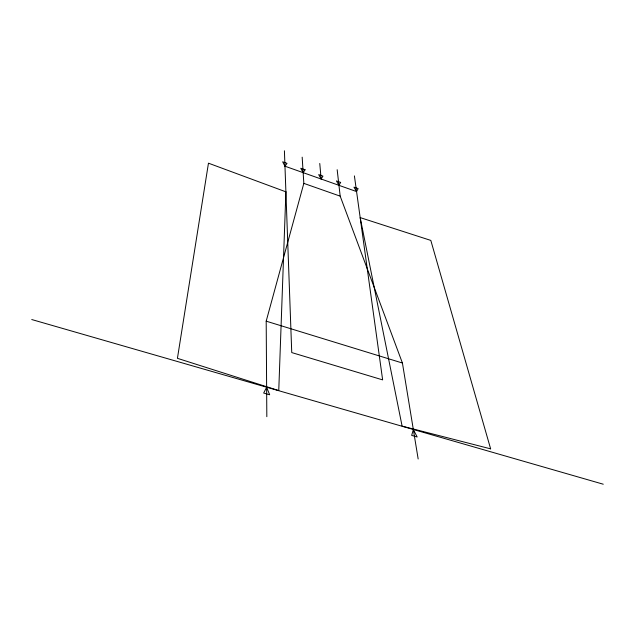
<?xml version="1.0" encoding="UTF-8"?>
<svg xmlns="http://www.w3.org/2000/svg" width="635" height="635" viewBox="0 0 635 635"><rect width="100%" height="100%" fill="white"/><g stroke="black" fill="none" stroke-linecap="round" stroke-linejoin="round"><path stroke-width="0.95" d="M266.827 416.679L266.192 321.167L303.832 183.38L302.173 157.162M356.568 191.572L358.148 188.627L353.965 187.142L356.568 191.572L284.964 166.203L282.654 161.806L287.012 163.354L284.964 166.203M321.143 179.022L322.953 176.125L318.683 174.609L321.143 179.022L319.762 163.473M603.25 484.211L31.75 319.54M266.192 321.167L402.423 363.029L418.163 458.986M303.832 183.38L340.185 196.151L402.423 363.029M354.401 175.895L382.635 379.881L291.743 352.576L284.409 150.789M337.169 169.712L340.185 196.151M285.901 191.841L278.757 390.573L177.427 358.323L208.463 163.179L285.901 191.841M413.337 429.57L411.663 435.404L417.171 436.983L413.337 429.57M266.629 387.302L263.668 393.049L269.677 394.772L266.629 387.302M340.646 182.412L338.947 185.325L336.415 180.911L340.646 182.412M305.078 169.775L303.149 172.649L300.76 168.243L305.078 169.775M490.633 448.85L402.106 426.125L360.172 217.599L430.816 240.411L490.633 448.85"/></g></svg>
